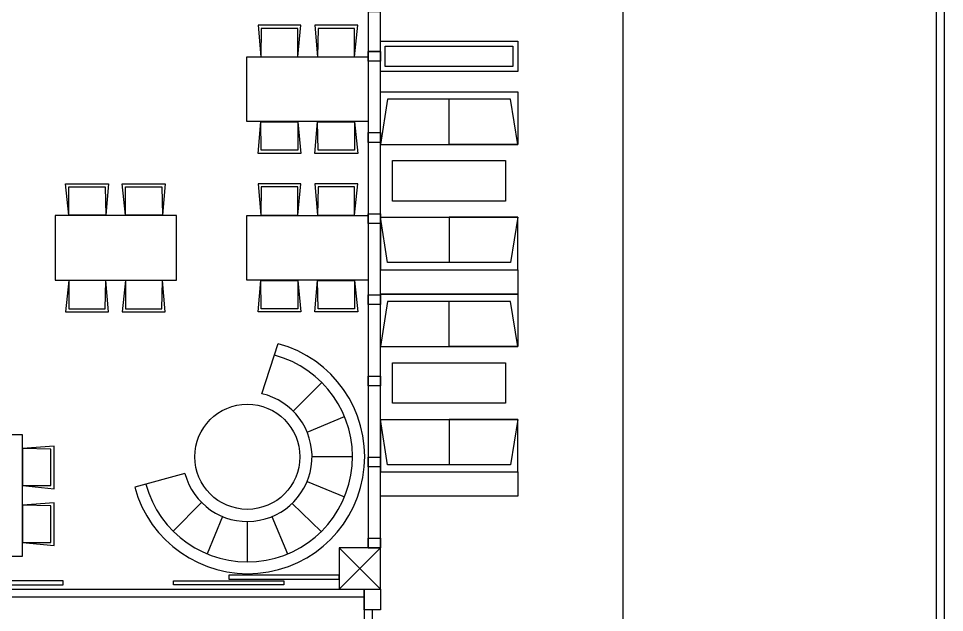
# Model space of a CAD drawing. Header units: millimetres. Extents: x 5004 to 15052, y -6179 to -3495.
# Drawn here: x 10324 to 11469, y -5453 to -4719 of the extents above; entities that cross this region are included whole.
import ezdxf

# ---------------------------------------------------------------- set-up
doc = ezdxf.new("R2010")
doc.units = ezdxf.units.MM

msp = doc.modelspace()

# ---------------------------------------------------------------- linework, layer by layer
at = {"color": 1}
msp.add_line((11071.4, -4710.3), (11071.4, -6179.3), dxfattribs=at)
for p, q in [((10756.4, -4759.3), (10756.4, -5060.3)), ((10756.4, -4771.3), (10756.4, -5060.3)), ((10624.9, -5182.6), (10645.1, -5120.6)), ((10663.5, -5204), (10698.9, -5168.7)), ((10680.8, -5229.9), (10727, -5210.7)), ((10686.9, -5260.3), (10736.9, -5260.3)), ((10529.7, -5281.3), (10467.7, -5298)), ((10680.9, -5290.9), (10727.1, -5310.2)), ((10550.4, -5317.1), (10515.1, -5352.5)), ((10662.5, -5318.1), (10698.4, -5352.9)), ((10576.3, -5334.4), (10557.1, -5380.6)), ((10637.3, -5334.5), (10656.6, -5380.7)), ((10606.7, -5340.5), (10606.7, -5390.5)), ((10720.4, -5373.3), (10771.4, -5424.3)), ((10720.4, -5424.3), (10771.4, -5373.3)), ((8925.4, -5424.3), (10771.4, -5424.3)), ((10761.4, -5449.8), (10761.4, -5709.1))]:
    msp.add_line(p, q)
for points in [[(8589.1, -5707.9), (11469.1, -5707.9), (11469.1, -3637.9), (8589.1, -3637.9)], [(8599.1, -5697.9), (11459.1, -5697.9), (11459.1, -3647.9), (8599.1, -3647.9)], [(10756.4, -4759.3), (10771.4, -4759.3), (10771.4, -4710.3), (10756.4, -4710.3)], [(10669.2, -4765.8), (10673.2, -4726.8), (10620.2, -4726.8), (10623.4, -4765.8)], [(10739.4, -4765.8), (10743.4, -4726.8), (10690.4, -4726.8), (10693.5, -4765.8)], [(10669.2, -4765.8), (10669.2, -4730.8), (10624.2, -4730.8), (10623.4, -4765.8)], [(10739.4, -4765.8), (10739.4, -4730.8), (10694.4, -4730.8), (10693.5, -4765.8)], [(10771.4, -4746.7), (10941.4, -4746.7), (10941.4, -4784), (10771.4, -4784)], [(10777.4, -4752.7), (10935.4, -4752.7), (10935.4, -4778), (10777.4, -4778)], [(10771.4, -4759.3), (10756.4, -4759.3), (10756.4, -5373.3), (10771.4, -5373.3)], [(10756.4, -4759.3), (10771.4, -4759.3), (10771.4, -4771.3), (10756.4, -4771.3)], [(10606.4, -4766.1), (10756.4, -4766.1), (10756.4, -4846.1), (10606.4, -4846.1)], [(10669.2, -4846.4), (10673.2, -4885.4), (10620.2, -4885.4), (10623.4, -4846.4)], [(10669.2, -4846.4), (10669.2, -4881.4), (10624.2, -4881.4), (10623.4, -4846.4)], [(10739.4, -4846.4), (10743.4, -4885.4), (10690.4, -4885.4), (10693.5, -4846.4)], [(10739.4, -4846.4), (10739.4, -4881.4), (10694.4, -4881.4), (10693.5, -4846.4)], [(10756.4, -4859.7), (10771.4, -4859.7), (10771.4, -4871.7), (10756.4, -4871.7)], [(10786.4, -4894.3), (10926.4, -4894.3), (10926.4, -4944.3), (10786.4, -4944.3)], [(10386.1, -4961.9), (10382.1, -4922.9), (10435.1, -4922.9), (10431.9, -4961.9)], [(10456.2, -4961.9), (10452.2, -4922.9), (10505.2, -4922.9), (10502, -4961.9)], [(10669.2, -4961.9), (10673.2, -4922.9), (10620.2, -4922.9), (10623.4, -4961.9)], [(10739.4, -4961.9), (10743.4, -4922.9), (10690.4, -4922.9), (10693.5, -4961.9)], [(10386.1, -4961.9), (10386.1, -4926.9), (10431.1, -4926.9), (10431.9, -4961.9)], [(10456.2, -4961.9), (10456.2, -4926.9), (10501.2, -4926.9), (10502, -4961.9)], [(10669.2, -4961.9), (10669.2, -4926.9), (10624.2, -4926.9), (10623.4, -4961.9)], [(10739.4, -4961.9), (10739.4, -4926.9), (10694.4, -4926.9), (10693.5, -4961.9)], [(10519.1, -4962.1), (10369.1, -4962.1), (10369.1, -5042.1), (10519.1, -5042.1)], [(10606.4, -4962.1), (10756.4, -4962.1), (10756.4, -5042.1), (10606.4, -5042.1)], [(10756.4, -4960), (10771.4, -4960), (10771.4, -4972), (10756.4, -4972)], [(10771.4, -5029.3), (10941.4, -5029.3), (10941.4, -5059.3), (10771.4, -5059.3)], [(10386.1, -5042.4), (10382.1, -5081.4), (10435.1, -5081.4), (10431.9, -5042.4)], [(10386.1, -5042.4), (10386.1, -5077.4), (10431.1, -5077.4), (10431.9, -5042.4)], [(10456.2, -5042.4), (10452.2, -5081.4), (10505.2, -5081.4), (10502, -5042.4)], [(10456.2, -5042.4), (10456.2, -5077.4), (10501.2, -5077.4), (10502, -5042.4)], [(10669.2, -5042.4), (10673.2, -5081.4), (10620.2, -5081.4), (10623.4, -5042.4)], [(10669.2, -5042.4), (10669.2, -5077.4), (10624.2, -5077.4), (10623.4, -5042.4)], [(10739.4, -5042.4), (10743.4, -5081.4), (10690.4, -5081.4), (10693.5, -5042.4)], [(10739.4, -5042.4), (10739.4, -5077.4), (10694.4, -5077.4), (10693.5, -5042.4)], [(10756.4, -5060.3), (10771.4, -5060.3), (10771.4, -5072.3), (10756.4, -5072.3)], [(10786.4, -5144.3), (10926.4, -5144.3), (10926.4, -5194.3), (10786.4, -5194.3)], [(10756.4, -5160.7), (10771.4, -5160.7), (10771.4, -5172.7), (10756.4, -5172.7)], [(10248.7, -5233.4), (10248.7, -5383.4), (10328.7, -5383.4), (10328.7, -5233.4)], [(10329, -5296.2), (10368, -5300.2), (10368, -5247.2), (10329, -5250.4)], [(10329, -5296.2), (10364, -5296.2), (10364, -5251.2), (10329, -5250.4)], [(10756.4, -5261), (10771.4, -5261), (10771.4, -5273), (10756.4, -5273)], [(10771.4, -5279.3), (10941.4, -5279.3), (10941.4, -5309.3), (10771.4, -5309.3)], [(10329, -5366.3), (10368, -5370.3), (10368, -5317.3), (10329, -5320.5)], [(10329, -5366.3), (10364, -5366.3), (10364, -5321.3), (10329, -5320.5)], [(10756.4, -5361.3), (10771.4, -5361.3), (10771.4, -5373.3), (10756.4, -5373.3)], [(10771.4, -5373.3), (10720.4, -5373.3), (10720.4, -5424.3), (10771.4, -5424.3)], [(10242.6, -5418.9), (10379.1, -5418.9), (10379.1, -5413.9), (10242.6, -5413.9)], [(10652.1, -5418.9), (10515.6, -5418.9), (10515.6, -5413.9), (10652.1, -5413.9)], [(10720.4, -5406.9), (10583.9, -5406.9), (10583.9, -5411.9), (10720.4, -5411.9)], [(10174.4, -5424.3), (10751.4, -5424.3), (10751.4, -5484.3), (10174.4, -5484.3)], [(10174.4, -5424.3), (10751.4, -5424.3), (10751.4, -5434.3), (10174.4, -5434.3)], [(10771.4, -5424.3), (10771.4, -5449.8), (10751.4, -5449.8), (10751.4, -5424.3)]]:
    msp.add_lwpolyline(points, close=True)
for points in [[(10771.4, -4874.3), (10771.4, -4809.3), (10941.4, -4809.3), (10941.4, -4874.3), (10932.4, -4818.3), (10780.4, -4818.3), (10771.4, -4874.3), (10941.4, -4874.3), (10856.4, -4874.3), (10856.4, -4818.3)], [(10771.4, -4964.3), (10771.4, -5029.3), (10941.4, -5029.3), (10941.4, -4964.3), (10932.4, -5020.3), (10780.4, -5020.3), (10771.4, -4964.3), (10941.4, -4964.3), (10856.4, -4964.3), (10856.4, -5020.3)], [(10771.4, -5124.3), (10771.4, -5059.3), (10941.4, -5059.3), (10941.4, -5124.3), (10932.4, -5068.3), (10780.4, -5068.3), (10771.4, -5124.3), (10941.4, -5124.3), (10856.4, -5124.3), (10856.4, -5068.3)], [(10771.4, -5214.3), (10771.4, -5279.3), (10941.4, -5279.3), (10941.4, -5214.3), (10932.4, -5270.3), (10780.4, -5270.3), (10771.4, -5214.3), (10941.4, -5214.3), (10856.4, -5214.3), (10856.4, -5270.3)]]:
    msp.add_lwpolyline(points)
msp.add_circle((10606.9, -5260.5), 65)
for centre, radius, start, end in [((10607.4, -5260.4), 144.7, 195.0785, 74.9215), ((10606.9, -5260.5), 130, 195.0728, 75.0733), ((10606.9, -5260.5), 80, 195.0728, 77.0348)]:
    msp.add_arc(centre, radius, start, end)

doc.saveas('drawing.dxf')
